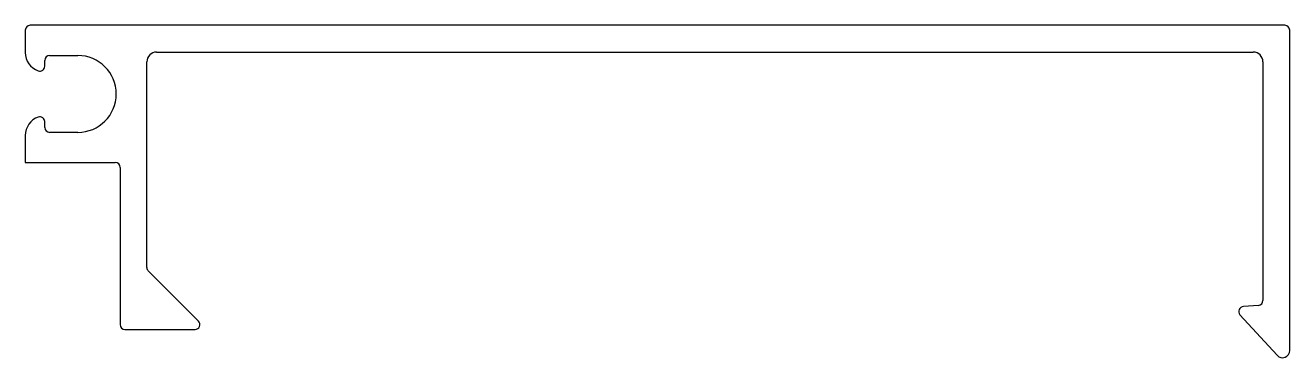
# Model space of a CAD drawing. Extents: x -33 to 33, y 1.4 to 18.7.
import ezdxf

# ---------------------------------------------------------------- set-up
doc = ezdxf.new("R2010")
doc.units = 0
doc.layers.get('0').update_dxf_attribs({"linetype": 'CONTINUOUS'})

msp = doc.modelspace()

# ---------------------------------------------------------------- linework, layer by layer
for p, q in [((32.766, 18.718), (-32.766, 18.718)), ((-33.02, 18.464), (-33.02, 17.303)), ((33.02, 1.751), (33.02, 18.464)), ((-26.162, 17.321), (31.115, 17.321)), ((-32.004, 16.584), (-32.004, 16.889)), ((-31.75, 17.143), (-30.277, 17.143)), ((-26.67, 6.076), (-26.67, 16.813)), ((31.623, 16.813), (31.623, 4.354)), ((-32.004, 13.384), (-32.004, 13.689)), ((-33.02, 12.969), (-33.02, 11.555)), ((-30.277, 13.13), (-31.75, 13.13)), ((-33.02, 11.555), (-28.321, 11.555)), ((-28.067, 11.301), (-28.067, 3.097)), ((-23.976, 3.276), (-26.596, 5.896)), ((31.391, 4.101), (30.607, 4.033)), ((30.42, 3.607), (32.358, 1.493)), ((-27.813, 2.843), (-24.155, 2.843))]:
    msp.add_line(p, q)
for centre, radius, start, end in [((-32.766, 18.464), 0.254, 90, 180), ((32.766, 18.464), 0.254, 360, 90), ((-32.025, 17.288), 0.996, 179.12522, 251.36485), ((-26.162, 16.813), 0.508, 90, 180), ((31.115, 16.813), 0.508, 0, 90), ((-32.258, 16.584), 0.254, 250.52878, 0), ((-31.75, 16.889), 0.254, 90, 180), ((-30.277, 15.136), 2.007, 270, 90), ((-31.994, 12.963), 1.026, 109.86465, 179.64528), ((-32.258, 13.689), 0.254, 0, 109.47122), ((-31.75, 13.384), 0.254, 180, 270), ((-28.321, 11.301), 0.254, 0, 90), ((-26.416, 6.076), 0.254, 180, 225), ((30.607, 3.779), 0.254, 90, 222.519), ((31.369, 4.354), 0.254, 275, 0), ((-27.813, 3.097), 0.254, 180, 270), ((-24.155, 3.097), 0.254, 270, 45), ((32.639, 1.751), 0.381, 222.519, 360)]:
    msp.add_arc(centre, radius, start, end)

doc.saveas('drawing.dxf')
